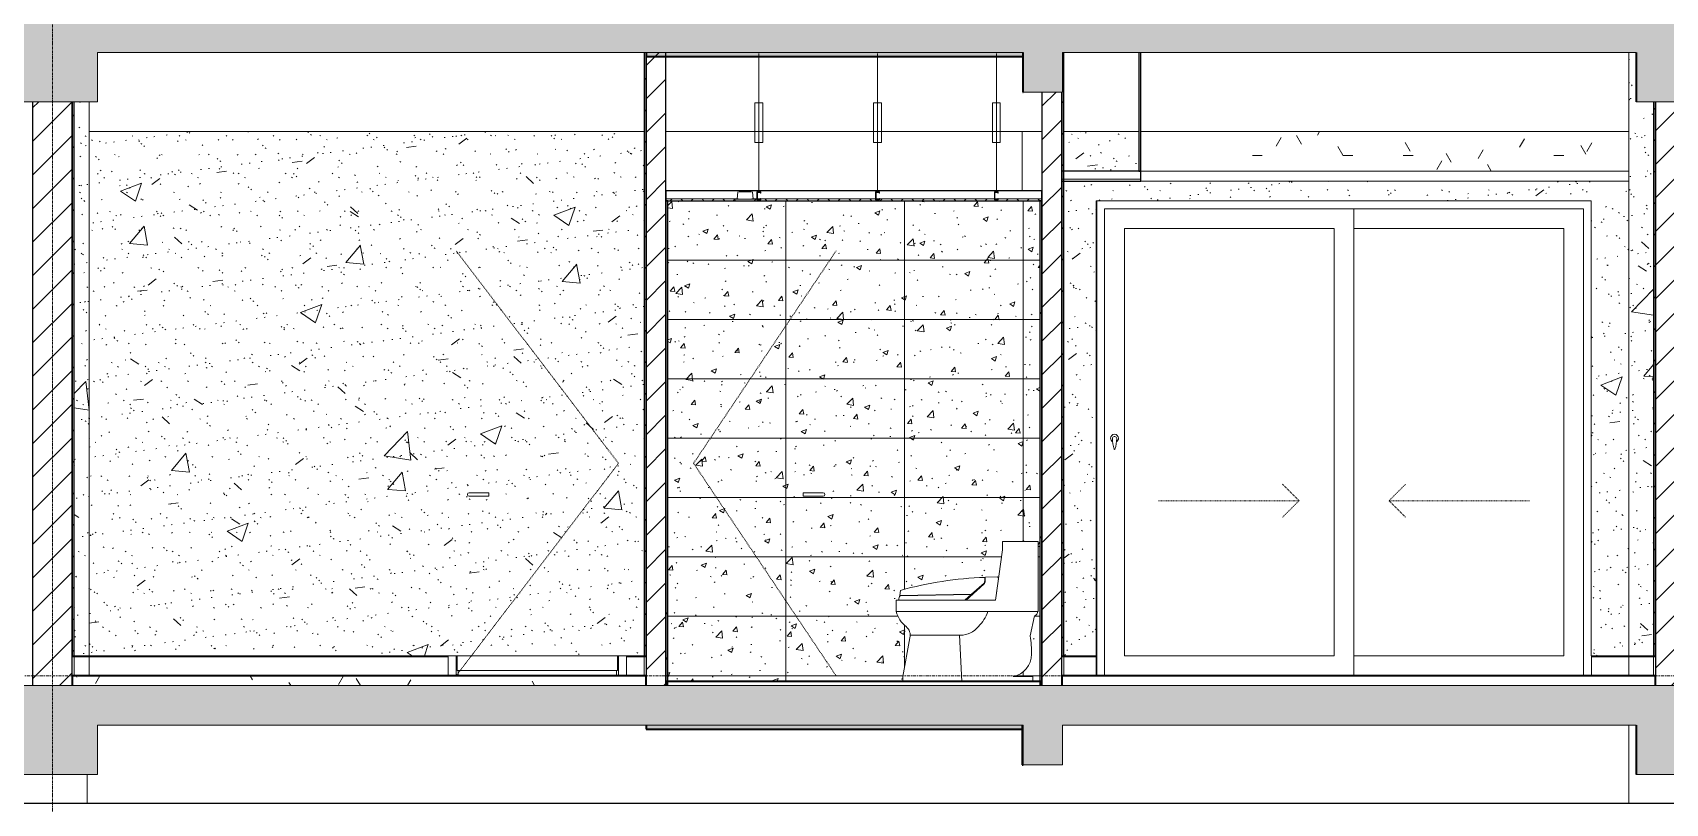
# Model space of a CAD drawing. Header units: millimetres. Extents: x -92143 to -2058, y -8802 to 35300.
# Drawn here: x -70037 to -61787, y 1555 to 5450 of the extents above; entities that cross this region are included whole.
import ezdxf

# ---------------------------------------------------------------- set-up
doc = ezdxf.new("R2010")
doc.units = ezdxf.units.MM
for name, pattern in [('Centre', [31.75, 6.35, -4.7625, 15.875, -4.7625]), ('Dash', [6.35, 3.175, -3.175]), ('Grid Line', [22.225, 12.7, -3.175, 3.175, -3.175])]:
    doc.linetypes.add(name, pattern=pattern)
for name, color, linetype, lineweight in [('0-1', 7, 'Continuous', 5), ('A-CLNG', 13, 'Continuous', 9), ('A-CLNG-1', 250, 'Continuous', 25), ('A-CLNG-2', 7, 'Continuous', 9), ('A-CLNG-3', 13, 'Continuous', 25), ('A-CLNG-PATT-1', 9, 'Continuous', 9), ('A-CLNG-PATT-3', 254, 'Continuous', 18), ('A-DETL-GENF', 92, 'Continuous', 9), ('A-DETL-GENF-1', 7, 'Continuous', 9), ('A-DETL-GENF-HDLN-1', 7, 'Dash', 9), ('A-DETL-THIN', 151, 'Continuous', 9), ('A-DOOR', 31, 'Continuous', 9), ('A-DOOR-1', 7, 'Continuous', 9), ('A-DOOR-FRAM', 31, 'Continuous', 9), ('A-DOOR-GLAZ', 31, 'Continuous', 9), ('A-DOOR-HDLN', 31, 'Dash', 18), ('A-FLOR-1', 10, 'Continuous', 35), ('A-FLOR-HRAL', 11, 'Continuous', 9), ('A-FLOR-HRAL-1', 253, 'Continuous', 18), ('A-FLOR-HRAL-2', 9, 'Continuous', 9), ('A-FLOR-LEVL-2', 51, 'Centre', 9), ('A-FLOR-PATT-1', 7, 'Continuous', 9), ('A-FLOR-PATT-2', 67, 'Continuous', 9), ('A-WALL', 113, 'Continuous', 9), ('A-WALL-1', 7, 'Continuous', 9), ('A-WALL-2', 250, 'Continuous', 25), ('A-WALL-3', 113, 'Continuous', 25), ('A-WALL-PATT-1', 7, 'Continuous', 9), ('A-WALL-PATT-2', 9, 'Continuous', 9), ('A-WALL-PATT-4', 111, 'Continuous', 9), ('E-LITE-EQPM', 33, 'Continuous', 9), ('E-LITE-EQPM-1', 7, 'Continuous', 9), ('I-WALL-1', 250, 'Continuous', 25), ('I-WALL-2', 7, 'Continuous', 9), ('P-SANR-FIXT', 6, 'Continuous', 9), ('P-SANR-FIXT-1', 7, 'Continuous', 9), ('S-BEAM-1', 12, 'Continuous', 5), ('S-BEAM-2', 7, 'Continuous', 9), ('S-BEAM-3', 10, 'Continuous', 35), ('S-COLS-1', 7, 'Continuous', 9), ('S-GRID-1', 1, 'Grid Line', 9)]:
    doc.layers.add(name, color=color, linetype=linetype, lineweight=lineweight)
pattern_1 = [(45, (-51987.05, 14125), (-79.5495, 79.5495), [])]
pattern_2 = [(37.5, (-51987.05, 14125), (-4.7995, 146.8239), [5.029, -110.795, 5.029, -124.511, -123.825]), (37.5, (-51987.05, 14125), (-4.7995, 146.8239), [-245.364, 5.029, -118.796]), (7.5, (-51987.05, 14125), (134.8574, 215.0472), [5.029, -57.455, 5.029, -99.365, -40.005]), (7.5, (-51987.05, 14125), (134.8574, 215.0472), [-166.878, 5.029, -34.976]), (327.5, (-52080.78, 14125), (237.29776, 0.4316), [5.029, -33.071, 5.029, -132.131, -179.07]), (327.5, (-52080.78, 14125), (237.29776, 0.4316), [-175.26, 5.029, -174.041]), (317.5, (-52080.78, 14125), (229.067, 66.8792), [5.029, -14.021, 5.029, -84.887, -102.87]), (317.5, (-52080.78, 14125), (229.067, 66.8792), [-108.966, 5.029, -97.841])]
pattern_3 = [(50, (-51987.05, 14125), (1093.104, -95.634), [114.3, -1257.3]), (355, (-51987, 14125), (-211.46, 1146.34), [91.44, -1005.84]), (100.451, (-51896, 14117), (881.656, 1050.7), [97.14, -1068.54]), (46.184, (-51987, 14429.8), (1626.475, -252.26), [171.45, -1885.95]), (96.636, (-51851.5, 14408.8), (1424.42, 1484.57), [145.71, -1602.81]), (351.184, (-51987, 14429.8), (1424.43, 1484.55), [137.16, -1508.76]), (21, (-51834.65, 14353.6), (909.686, -613.59), [114.3, -1257.3]), (326, (-51834.7, 14353.6), (370.81, 1105.13), [91.44, -1005.84]), (71.451, (-51758.8, 14302.5), (1280.503, 491.53), [97.14, -1068.54]), (37.5, (-51987.05, 14125), (18.531, 507.33), [50.292, -943.356, 50.292, -970.788, -1009.65]), (37.5, (-51987.05, 14125), (18.531, 507.33), [-2014.728, 50.292, -959.358]), (7.5, (-51987.05, 14125), (400.918, 601.084), [50.292, -531.876, 50.292, -920.496, -384.81]), (7.5, (-51987.05, 14125), (400.918, 601.084), [-1552.956, 50.292, -334.518]), (327.5, (-52326.9, 14125), (813.545, -34.374), [50.292, -330.708, 50.292, -1138.428, -1577.34]), (327.5, (-52326.9, 14125), (813.545, -34.374), [-1569.72, 50.292, -1527.048]), (317.5, (-52479.3, 14125), (888.775, 152.56), [50.292, -445.008, 50.292, -739.14, -1120.14]), (317.5, (-52479.3, 14125), (888.775, 152.56), [-1284.73, 50.29, -1069.85])]
pattern_4 = [(0, (-51987.05, 14125), (609.6, 152.4), [50.292, -406.908, 50.292, -406.908, -2438.4]), (0, (-51987.05, 14125), (609.6, 152.4), [-914.4, 50.292, -864.108, 50.292, -406.908, -1066.8]), (0, (-51987.05, 14125), (609.6, 152.4), [-2286, 50.292, -254.508, 50.292, -711.708]), (120, (-51758.45, 14201.2), (-436.7823, 451.7291), [50.292, -406.908, 50.292, -2845.308]), (120, (-51758.45, 14201.2), (-436.7823, 451.7291), [-507.492, -406.908, 50.292, -864.108, -1524]), (120, (-51758.45, 14201.2), (-436.7823, 451.7291), [-1828.8, 50.292, -406.908, 50.292, -1016.508]), (120, (-51758.45, 14201.2), (-436.7823, 451.7291), [-2336.292, -254.508, 50.292, -711.708]), (240, (-51682.25, 14506), (-172.8177, -604.1291), [50.292, -406.908, 50.292, -406.908, -2438.4]), (240, (-51682.25, 14506), (-172.8177, -604.1291), [-914.4, 50.292, -864.108, 50.292, -406.908, -1066.8]), (240, (-51682.25, 14506), (-172.8177, -604.1291), [-2286, 50.292, -254.508, 50.292, -711.708])]
pattern_5 = [(45, (-51987.05, 14125), (-84.8528, 84.8528), [])]

# ---------------------------------------------------------------- blocks, each defined once
blk = doc.blocks.new('NCV_TKTC_KET CAU_rvt-1-TKCS_MẶT CẮT E')
at = {"layer": 'A-FLOR-PATT-1'}
h = blk.add_hatch(color=256, dxfattribs=at)
h.paths.add_polyline_path([(-49461.4, 5330), (-48635.6, 5330), (-48635.6, 5350), (-50536.9, 5350), (-50536.9, 5330), (-50078, 5330)])
h.paths.add_polyline_path([(-20336.9, 5330), (-20336.9, 5350), (-22235.3, 5350), (-22235.3, 5330), (-20484.2, 5330)])
h.paths.add_polyline_path([(-73236.9, 5330), (-73236.9, 5350), (-75336.9, 5350), (-75336.9, 5330), (-73506.3, 5330)])
h.paths.add_polyline_path([(-66936.9, 5330), (-65032.3, 5330), (-65032.3, 5350), (-66936.9, 5350)])
h.paths.add_polyline_path([(-48433.3, 5330), (-48433.3, 5350), (-48435.6, 5350), (-48435.6, 5330)])
h.paths.add_polyline_path([(-22435.3, 5330), (-22435.3, 5350), (-22438.4, 5350), (-22438.4, 5330)])
h.paths.add_polyline_path([(-28536.9, 5330), (-28536.9, 5350), (-30435.3, 5350), (-30435.3, 5330), (-29115.7, 5330)])
h.paths.add_polyline_path([(-42336.9, 5330), (-40434.4, 5330), (-40434.4, 5350), (-42336.9, 5350)])
h.paths.add_polyline_path([(-58736.9, 5330), (-56833.3, 5330), (-56833.3, 5350), (-58736.9, 5350)])
h.paths.add_polyline_path([(-30638.4, 5330), (-30635.3, 5330), (-30635.3, 5350), (-30638.4, 5350)])
h = blk.add_hatch(color=256, dxfattribs=at)
h.paths.add_polyline_path([(-48435.6, 1930), (-48433.3, 1930), (-48433.3, 1950), (-48435.6, 1950)])
h.paths.add_polyline_path([(-75336.9, 1930), (-73236.9, 1930), (-73236.9, 1950), (-75336.9, 1950)])
h.paths.add_polyline_path([(-20336.9, 1930), (-20336.9, 1950), (-22235.3, 1950), (-22235.3, 1930), (-20484.2, 1930)])
h.paths.add_polyline_path([(-48635.6, 1930), (-48635.6, 1950), (-50536.9, 1950), (-50536.9, 1930), (-48844.9, 1930)])
h.paths.add_polyline_path([(-22438.4, 1930), (-22435.3, 1930.3), (-22435.3, 1950), (-22438.4, 1949.9), (-22438.4, 1941.8)])
h.paths.add_polyline_path([(-66936.9, 1930), (-65032.3, 1930), (-65032.3, 1950), (-66936.9, 1950)])
h.paths.add_polyline_path([(-28536.9, 1930), (-28536.9, 1950), (-30435.3, 1950), (-30435.3, 1930), (-29115.7, 1930)])
h.paths.add_polyline_path([(-30635.3, 1930), (-30635.3, 1950), (-30638.4, 1950), (-30638.4, 1930)])
h.paths.add_polyline_path([(-42336.9, 1930), (-40434.4, 1930), (-40434.4, 1950), (-42336.9, 1950)])
h.paths.add_polyline_path([(-58736.9, 1930), (-56833.3, 1930), (-56833.3, 1950), (-58736.9, 1950)])
at = {"layer": 'S-BEAM-1'}
for points in [[(-65032.3, 5150), (-65032.3, 5350), (-65034.3, 5350), (-65034.3, 5150)], [(-65032.3, 1750), (-65032.3, 1950), (-65036.9, 1950), (-65036.9, 1750)], [(-61934.4, 1700), (-61933.6, 1700), (-61934.4, 1716.5)]]:
    blk.add_hatch(color=256, dxfattribs=at).paths.add_polyline_path(points)
at = {"layer": 'A-FLOR-1'}
for p, q in [((-66936.9, 5350), (-66936.9, 5330)), ((-66936.9, 5330), (-65032.3, 5330)), ((-66936.9, 1950), (-66936.9, 1930)), ((-66936.9, 1930), (-65032.3, 1930))]:
    blk.add_line(p, q, dxfattribs=at)
at = {"layer": 'S-BEAM-2'}
for p, q in [((-68136.9, 4950), (-69751.9, 4950)), ((-66946.9, 4950), (-68136.9, 4950)), ((-65034.3, 4950), (-66836.9, 4950)), ((-64936.9, 4950), (-65034.3, 4950)), ((-64446.9, 4950), (-64826.9, 4950)), ((-61971.9, 4950), (-64436.9, 4950))]:
    blk.add_line(p, q, dxfattribs=at)
at = {"layer": 'S-BEAM-3'}
for p, q in [((-65034.3, 5350), (-65034.3, 5150)), ((-61934.4, 5350), (-61934.4, 5100)), ((-65034.3, 5150), (-65032.3, 5150)), ((-65036.9, 1950.1), (-65036.9, 1750)), ((-61934.4, 1950), (-61934.4, 1700)), ((-65036.9, 1750), (-65032.3, 1750))]:
    blk.add_line(p, q, dxfattribs=at)
blk = doc.blocks.new('Railing - Railing-1032203-TKCS_MẶT CẮT E')
at = {"layer": 'A-FLOR-HRAL-1'}
for p, q in [((-61836.9, 2295), (-61846.9, 2295)), ((-61846.9, 2295), (-61846.9, 2200)), ((-61836.9, 2200), (-61836.9, 2295)), ((-61846.9, 2200), (-61836.9, 2200))]:
    blk.add_line(p, q, dxfattribs=at)
at = {"layer": 'A-FLOR-HRAL-2'}
for p, q in [((-62160.3, 2200), (-62160.3, 2295)), ((-62160.3, 2295), (-61971.9, 2295)), ((-61971.9, 2200), (-61971.9, 2295)), ((-61971.9, 2295), (-61846.9, 2295))]:
    blk.add_line(p, q, dxfattribs=at)
blk = doc.blocks.new('Railing - Railing-1032202-TKCS_MẶT CẮT E')
at = {"layer": 'A-FLOR-HRAL-1'}
for p, q in [((-64826.9, 2295), (-64836.9, 2295)), ((-64836.9, 2295), (-64836.9, 2200)), ((-64826.9, 2200), (-64826.9, 2295)), ((-64836.9, 2200), (-64826.9, 2200))]:
    blk.add_line(p, q, dxfattribs=at)
blk = doc.blocks.new('Railing - Railing-975749-TKCS_MẶT CẮT E')
at = {"layer": 'A-FLOR-HRAL-2'}
for p, q in [((-64826.9, 2295), (-64662.4, 2295)), ((-64662.4, 2295), (-64662.4, 2200))]:
    blk.add_line(p, q, dxfattribs=at)
blk = doc.blocks.new('Railing - Railing-975751-TKCS_MẶT CẮT E')
at = {"layer": 'A-FLOR-HRAL-1'}
for p, q in [((-66936.9, 2295), (-66946.9, 2295)), ((-66946.9, 2295), (-66946.9, 2200)), ((-66936.9, 2200), (-66936.9, 2295)), ((-66946.9, 2200), (-66936.9, 2200))]:
    blk.add_line(p, q, dxfattribs=at)
at = {"layer": 'A-FLOR-HRAL-2'}
for p, q in [((-67037, 2200), (-67037, 2295)), ((-67037, 2295), (-66946.9, 2295))]:
    blk.add_line(p, q, dxfattribs=at)
blk = doc.blocks.new('Railing - Railing-975759-TKCS_MẶT CẮT E')
at = {"layer": 'A-FLOR-HRAL-1'}
for p, q in [((-69826.9, 2295), (-69836.9, 2295)), ((-69836.9, 2295), (-69836.9, 2200)), ((-69826.9, 2200), (-69826.9, 2295)), ((-69836.9, 2200), (-69826.9, 2200))]:
    blk.add_line(p, q, dxfattribs=at)
at = {"layer": 'A-FLOR-HRAL-2'}
for p, q in [((-69826.9, 2295), (-69751.9, 2295)), ((-69751.9, 2200), (-69751.9, 2295)), ((-69751.9, 2295), (-67937, 2295)), ((-67937, 2295), (-67937, 2200))]:
    blk.add_line(p, q, dxfattribs=at)
blk = doc.blocks.new('CL_01-VÁCH DỰNG THẠCH CAO CĂN HỘ LOẠI 1-5A2 - CL_01-VÁCH DỰNG THẠCH CAO CĂN HỘ LOẠI 1A-5-975603-TKCS_MẶT CẮT E')
at = {"layer": 'A-CLNG-PATT-3'}
h = blk.add_hatch(dxfattribs=at)
h.set_pattern_fill('FP_2', color=256, style=0, pattern_type=2)
h.set_pattern_definition(pattern_4)
h.paths.add_polyline_path([(-64436.9, 4750), (-61971.9, 4750), (-61971.9, 4950), (-64436.9, 4950), (-64436.9, 4760.2)])
at = {"layer": 'A-CLNG-1'}
for p, q in [((-64446.9, 5350), (-64446.9, 4750)), ((-64436.9, 4750), (-64436.9, 5350)), ((-64446.9, 4750), (-64436.9, 4750))]:
    blk.add_line(p, q, dxfattribs=at)
blk = doc.blocks.new('DOOR_CW_01 CANH MO-PANEL KINH - DIW_01-900x2200-CỬA GỖ VÂN LAMINATE-V10-TKCS_MẶT CẮT E')
at = {"layer": 'A-DETL-GENF-HDLN-1'}
for p, q in [((-67076.9, 3273.5), (-67896.9, 4347)), ((-67896.9, 2200), (-67076.9, 3273.5))]:
    blk.add_line(p, q, dxfattribs=at)
at = {"layer": 'A-DOOR-1'}
for p, q in [((-67756.9, 3124.5), (-67831.9, 3124.5)), ((-67756.9, 3107.5), (-67831.9, 3107.5)), ((-67756.9, 3124.5), (-67731.1, 3124.5)), ((-67731.1, 3107.5), (-67756.9, 3107.5)), ((-67731.1, 3124.5), (-67731.1, 3107.5)), ((-67936.9, 2295), (-67936.9, 2300)), ((-67896.9, 2300), (-67896.9, 2200)), ((-67891.9, 2300), (-67891.9, 2226)), ((-67081.9, 2226), (-67081.9, 2300)), ((-67076.9, 2200), (-67076.9, 2300)), ((-67036.9, 2300), (-67036.9, 2295)), ((-67891.9, 2226), (-67081.9, 2226)), ((-67886.9, 2226), (-67886.9, 2200)), ((-67086.9, 2226), (-67086.9, 2200))]:
    blk.add_line(p, q, dxfattribs=at)
for start, end in [(90, 180), (180, 270)]:
    blk.add_arc((-67831.9, 3116), 8.5, start, end, dxfattribs=at)
blk = doc.blocks.new('DOOR_CW_01 CANH MO-PANEL KINH - DIG_02-800x2200-CỬA NHÔM KÍNH-V8-TKCS_MẶT CẮT E')
at = {"layer": 'A-DETL-GENF-HDLN-1'}
for p, q in [((-42097.3, 3273.5), (-41377.3, 4347)), ((-41377.3, 2200), (-42097.3, 3273.5))]:
    blk.add_line(p, q, dxfattribs=at)
at = {"layer": 'A-DOOR-1'}
for p, q in [((-41543.2, 3124.5), (-41517.3, 3124.5)), ((-41543.2, 3107.5), (-41543.2, 3124.5)), ((-41517.3, 3107.5), (-41543.2, 3107.5)), ((-41442.3, 3124.5), (-41517.3, 3124.5)), ((-41442.3, 3107.5), (-41517.3, 3107.5))]:
    blk.add_line(p, q, dxfattribs=at)
for start, end in [(0, 90), (270, 360)]:
    blk.add_arc((-41442.3, 3116), 8.5, start, end, dxfattribs=at)
blk = doc.blocks.new('TOILET - TOILET-V6-TKCS_MẶT CẮT E')
at = {"layer": 'P-SANR-FIXT-1'}
for p, q in [((-48735.6, 2836.1), (-48772.1, 2582.7)), ((-48735.6, 2878.8), (-48735.6, 2836.1)), ((-48556.6, 2878.8), (-48735.6, 2878.8)), ((-48556.6, 2524.5), (-48556.6, 2878.8)), ((-48830.9, 2662.1), (-48920.2, 2582.7)), ((-48892.8, 2611.6), (-48829.5, 2667.8)), ((-48825.8, 2680.7), (-48825.8, 2697.1)), ((-48762.2, 2699.4), (-48823, 2697.8)), ((-48772.1, 2582.7), (-48756.8, 2688.9)), ((-48756.8, 2688.9), (-48760.2, 2698.1)), ((-48772.1, 2582.7), (-49273.5, 2582.7)), ((-49273.5, 2582.7), (-49273.5, 2524.5)), ((-49260.4, 2590.7), (-49260.4, 2582.7)), ((-49260.4, 2582.7), (-48926.9, 2582.7)), ((-49251, 2631.3), (-49254.7, 2605.3)), ((-49254.7, 2605.3), (-48892.8, 2611.6)), ((-48894.8, 2610), (-49253.9, 2603.7)), ((-48926.9, 2582.7), (-48894.8, 2610)), ((-48920.2, 2582.7), (-48772.1, 2582.7)), ((-49273.5, 2524.5), (-48556.6, 2524.5)), ((-48596, 2400.8), (-48574.2, 2503.3)), ((-48559.8, 2524.5), (-48556.6, 2524.5)), ((-48948.9, 2404.9), (-49202.5, 2404.9)), ((-48941.8, 2170), (-48954.1, 2404.9)), ((-49204, 2391.5), (-49240.6, 2195.4)), ((-49240.6, 2195.4), (-49240.6, 2170)), ((-48582.9, 2195.4), (-48682.9, 2195.4)), ((-48582.9, 2170), (-48582.9, 2195.4))]:
    blk.add_line(p, q, dxfattribs=at)
for centre, radius, start, end in [((-48763.6, 889.5), 1808.7, 91.96954, 105.63378), ((-48847.1, 2679.8), 24, 312.65493, 353.34507), ((-48850.1, 2680.7), 24.3, 328, 0), ((-50067.9, 2708.4), 1244.9, 358.55642, 359.51417), ((-48762.2, 2697.2), 2.2, 24.51614, 91.48386), ((-49228.4, 2583), 32.8, 140.92973, 166.55141), ((-49128.9, 2564.8), 150, 195.58387, 230.94135), ((-49003.8, 2594.4), 206.2, 314.86385, 340.16833), ((-48578.4, 2521.7), 18.9, 283, 8.44138), ((-49259.2, 2404.2), 56.7, 347.05865, 50.94135), ((-48948.9, 2521.3), 116.3, 270, 321.12142), ((-49152.3, 2314.2), 563, 359.42772, 8.84035), ((-48706, 2309.8), 116.7, 281.43342, 359.42772)]:
    blk.add_arc(centre, radius, start, end, dxfattribs=at)
blk = doc.blocks.new('LIC_10-ĐÈN LED DOWNLIGHT ÂM TRẦN_ P_6W_ ÁNH SÁNG 4000K - LIC_10-ĐÈN LED DOWNLIGHT ÂM TRẦN_ P_6W_ ÁNH SÁNG 4000K-V2-TKCS_MẶT CẮT E')
at = {"layer": 'E-LITE-EQPM-1'}
for p, q in [((-41887.9, 8009), (-41887.9, 8000)), ((-41791, 8009), (-41882.9, 8009)), ((-41874.5, 8045), (-41877, 8009)), ((-41804.5, 8045), (-41869.4, 8045)), ((-41796.9, 8009), (-41799.4, 8045)), ((-41785.9, 8000), (-41785.9, 8009)), ((-41896.9, 8000), (-41896.9, 7998)), ((-41896.9, 7998), (-41891, 7998)), ((-41776.9, 7998), (-41896.9, 7998)), ((-41895.8, 8000), (-41893.4, 8000)), ((-41893.3, 8000), (-41876.1, 8000)), ((-41782.9, 8000), (-41891, 8000)), ((-41885.5, 8000), (-41882.1, 8000)), ((-41882, 8002), (-41882, 8000)), ((-41881.1, 8000), (-41878.6, 8000)), ((-41873.6, 8000), (-41800.3, 8000)), ((-41860.6, 8000), (-41853.3, 8000)), ((-41820.5, 8000), (-41813.3, 8000)), ((-41797.7, 8000), (-41780.6, 8000)), ((-41795.3, 8000), (-41792.7, 8000)), ((-41791.9, 8000), (-41791.9, 8002)), ((-41791.8, 8000), (-41788.4, 8000)), ((-41782.9, 7998), (-41776.9, 7998)), ((-41780.5, 8000), (-41778.1, 8000)), ((-41776.9, 7998), (-41776.9, 8000))]:
    blk.add_line(p, q, dxfattribs=at)
blk = doc.blocks.new('NCV_TKTC_TANG 1_rvt-1-TKCS_MẶT CẮT E')
at = {"layer": 'A-CLNG-PATT-1'}
h = blk.add_hatch(dxfattribs=at)
h.set_pattern_fill('FP_4', color=256, style=0, pattern_type=2)
h.set_pattern_definition([(45, (-51987.05, 14125), (-53.033, 53.033), []), (135, (-51987.05, 14125), (-53.033, -53.033), [])])
h.paths.add_polyline_path([(-66836.9, 4600), (-66483.4, 4600), (-66482.9, 4609), (-66836.9, 4610)])
h.paths.add_polyline_path([(-66377.4, 4600), (-64936.9, 4600), (-64936.9, 4610), (-65157.4, 4610), (-65157.4, 4605), (-65177.4, 4605), (-65177.4, 4610), (-65757.4, 4610), (-65757.4, 4605), (-65777.4, 4605), (-65777.4, 4610), (-66357.4, 4609), (-66357.4, 4605), (-66377.4, 4605), (-66377.4, 4610), (-66390.5, 4609), (-66390.5, 4600), (-66382.9, 4600)])
h.paths.add_polyline_path([(-65159.9, 4607.5), (-65159.9, 4610), (-65174.9, 4610), (-65174.9, 4607.5)])
h.paths.add_polyline_path([(-66359.9, 4607.5), (-66359.9, 4610), (-66374.9, 4609), (-66374.9, 4607.5)])
h.paths.add_polyline_path([(-65774.9, 4607.5), (-65759.9, 4607.5), (-65759.9, 4610), (-65774.9, 4610)])
at = {"layer": 'A-FLOR-PATT-2'}
h = blk.add_hatch(dxfattribs=at)
h.set_pattern_fill('FP_2', color=256, style=0, pattern_type=2)
h.set_pattern_definition(pattern_4)
h.paths.add_polyline_path([(-67032.7, 2150), (-66936.9, 2150), (-66936.9, 2200), (-69836.9, 2200), (-69836.9, 2150), (-67341, 2150)])
at = {"layer": 'A-WALL-PATT-1'}
h = blk.add_hatch(dxfattribs=at)
h.set_pattern_fill('FP_5', color=256, style=0, pattern_type=2)
h.set_pattern_definition(pattern_1)
h.paths.add_polyline_path([(-66946.9, 2300), (-66936.9, 2300), (-66936.9, 5350), (-66946.9, 5350), (-66946.9, 2325.3)])
h = blk.add_hatch(dxfattribs=at)
h.set_pattern_fill('FP_5', color=256, style=0, pattern_type=2)
h.set_pattern_definition(pattern_1)
h.paths.add_polyline_path([(-64836.9, 2300), (-64826.9, 2300), (-64826.9, 5350), (-64832.3, 5350), (-64832.3, 5150), (-64836.9, 5150), (-64836.9, 2325.3)])
h = blk.add_hatch(dxfattribs=at)
h.set_pattern_fill('FP_5', color=256, style=0, pattern_type=2)
h.set_pattern_definition(pattern_1)
h.paths.add_polyline_path([(-69836.9, 2300), (-69826.9, 2300), (-69826.9, 5100), (-69836.9, 5100), (-69836.9, 2325.3)])
h = blk.add_hatch(dxfattribs=at)
h.set_pattern_fill('FP_5', color=256, style=0, pattern_type=2)
h.set_pattern_definition(pattern_1)
h.paths.add_polyline_path([(-61846.9, 2300), (-61836.9, 2300), (-61836.9, 5100), (-61846.9, 5100), (-61846.9, 2325.3)])
at = {"layer": 'A-WALL-PATT-2'}
h = blk.add_hatch(dxfattribs=at)
h.set_pattern_fill('FP_1', color=256, style=0, pattern_type=2)
h.set_pattern_definition(pattern_5)
h.paths.add_polyline_path([(-66936.9, 2150), (-66836.9, 2150), (-66836.9, 5350), (-66936.9, 5350), (-66936.9, 2325.3)])
h = blk.add_hatch(dxfattribs=at)
h.set_pattern_fill('FP_6', color=256, style=0, pattern_type=2)
h.set_pattern_definition(pattern_2)
h.paths.add_polyline_path([(-61961.9, 2300), (-61961.9, 5350), (-61971.9, 5350), (-61971.9, 2300)])
h = blk.add_hatch(dxfattribs=at)
h.set_pattern_fill('FP_7', color=256, style=0, pattern_type=2)
h.set_pattern_definition(pattern_3)
h.paths.add_polyline_path([(-61846.9, 2300), (-61846.9, 5100), (-61934.4, 5100), (-61934.4, 5350), (-61961.9, 5350), (-61961.9, 2300)])
h = blk.add_hatch(dxfattribs=at)
h.set_pattern_fill('FP_6', color=256, style=0, pattern_type=2)
h.set_pattern_definition(pattern_2)
h.paths.add_polyline_path([(-61846.9, 2300), (-61846.9, 5100), (-61934.4, 5100), (-61934.4, 5350), (-61961.9, 5350), (-61961.9, 2300)])
h = blk.add_hatch(dxfattribs=at)
h.set_pattern_fill('FP_1', color=256, style=0, pattern_type=2)
h.set_pattern_definition(pattern_5)
h.paths.add_polyline_path([(-64836.9, 2150), (-64836.9, 5150), (-64936.9, 5150), (-64936.9, 2150), (-64874.8, 2150)])
h = blk.add_hatch(dxfattribs=at)
h.set_pattern_fill('FP_7', color=256, style=0, pattern_type=2)
h.set_pattern_definition(pattern_3)
h.paths.add_polyline_path([(-69751.9, 2300), (-69751.9, 5100), (-69826.9, 5100), (-69826.9, 2300), (-69807.1, 2300)])
h = blk.add_hatch(dxfattribs=at)
h.set_pattern_fill('FP_6', color=256, style=0, pattern_type=2)
h.set_pattern_definition(pattern_2)
h.paths.add_polyline_path([(-69751.9, 2300), (-69751.9, 5100), (-69826.9, 5100), (-69826.9, 2300), (-69807.1, 2300)])
h = blk.add_hatch(dxfattribs=at)
h.set_pattern_fill('FP_7', color=256, style=0, pattern_type=2)
h.set_pattern_definition(pattern_3)
h.paths.add_polyline_path([(-69751.9, 2300), (-66946.9, 2300), (-66946.9, 4950), (-69751.9, 4950), (-69751.9, 2325.3)])
h.paths.add_polyline_path([(-67831.9, 3107.5), (-67839.3, 3111.7), (-67840.2, 3118.2), (-67834.1, 3124.2), (-67831.9, 3124.5), (-67731.1, 3124.5), (-67731.1, 3107.5), (-67756.9, 3107.5)])
h = blk.add_hatch(dxfattribs=at)
h.set_pattern_fill('FP_6', color=256, style=0, pattern_type=2)
h.set_pattern_definition(pattern_2)
h.paths.add_polyline_path([(-69751.9, 2300), (-66946.9, 2300), (-66946.9, 4950), (-69751.9, 4950), (-69751.9, 2325.3)])
h.paths.add_polyline_path([(-67831.9, 3107.5), (-67839.3, 3111.7), (-67840.2, 3118.2), (-67834.1, 3124.2), (-67831.9, 3124.5), (-67731.1, 3124.5), (-67731.1, 3107.5), (-67756.9, 3107.5)])
h = blk.add_hatch(dxfattribs=at)
h.set_pattern_fill('FP_7', color=256, style=0, pattern_type=2)
h.set_pattern_definition(pattern_3)
h.paths.add_polyline_path([(-62162.4, 2300), (-61971.9, 2300), (-61971.9, 4700), (-64826.9, 4700), (-64826.9, 2300), (-64662.4, 2300), (-64662.4, 4600), (-62162.4, 4600), (-62162.4, 2325.3)])
h.paths.add_polyline_path([(-64694, 4750), (-64446.9, 4750), (-64446.9, 4950), (-64826.9, 4950), (-64826.9, 4750)])
h = blk.add_hatch(dxfattribs=at)
h.set_pattern_fill('FP_6', color=256, style=0, pattern_type=2)
h.set_pattern_definition(pattern_2)
h.paths.add_polyline_path([(-62162.4, 2300), (-61971.9, 2300), (-61971.9, 4700), (-64826.9, 4700), (-64826.9, 2300), (-64662.4, 2300), (-64662.4, 4600), (-62162.4, 4600), (-62162.4, 2325.3)])
h.paths.add_polyline_path([(-64694, 4750), (-64446.9, 4750), (-64446.9, 4950), (-64826.9, 4950), (-64826.9, 4750)])
h = blk.add_hatch(dxfattribs=at)
h.set_pattern_fill('FP_2', color=256, style=0, pattern_type=2)
h.set_pattern_definition(pattern_4)
h.paths.add_polyline_path([(-66826.9, 2150), (-66826.9, 4600), (-66836.9, 4600), (-66836.9, 2150)])
h = blk.add_hatch(dxfattribs=at)
h.set_pattern_fill('FP_20', color=256, style=0, pattern_type=2)
h.set_pattern_definition([(50, (-51987.05, 14125), (273.276, -23.909), [28.575, -314.325]), (355, (-51987.05, 14125), (-52.8646, 286.585), [22.86, -251.46]), (100.451, (-51964.28, 14123), (220.414, 262.6745), [24.285, -267.135]), (46.184, (-51987.05, 14201.2), (406.6187, -63.0646), [42.862, -471.487]), (96.636, (-51953.17, 14195.94), (356.104, 371.141), [36.428, -400.703]), (351.184, (-51987.05, 14201.2), (356.1075, 371.138), [34.29, -377.19]), (21, (-51948.95, 14182.15), (227.4212, -153.3982), [28.575, -314.325]), (326, (-51948.95, 14182.15), (92.7027, 276.282), [22.86, -251.46]), (71.451, (-51930, 14169.37), (320.1254, 122.8816), [24.285, -267.135]), (37.5, (-51987.05, 14125), (4.6325, 126.8326), [5.029, -243.383, 5.029, -250.241, -252.412]), (37.5, (-51987.05, 14125), (4.6325, 126.8326), [-503.682, 5.029, -247.383]), (7.5, (-51987.05, 14125), (100.2292, 150.2711), [5.029, -140.513, 5.029, -237.668, -96.202]), (7.5, (-51987.05, 14125), (100.2292, 150.2711), [-388.239, 5.029, -91.173]), (327.5, (-52072.01, 14125), (203.38684, -8.5935), [5.029, -90.221, 5.029, -292.151, -394.335]), (327.5, (-52072.01, 14125), (203.38684, -8.5935), [-392.43, 5.029, -389.306]), (317.5, (-52110.11, 14125), (222.1944, 38.1398), [5.029, -118.796, 5.029, -192.329, -280.035]), (317.5, (-52110.11, 14125), (222.1944, 38.1398), [-321.183, 5.029, -275.006])])
h.paths.add_polyline_path([(-66826.9, 2170), (-65640.6, 2170), (-65640.6, 2195.4), (-65602.5, 2404.1), (-65604, 2416.8), (-65608, 2428.5), (-65614.6, 2439.3), (-65646, 2471.2), (-65662.2, 2495.8), (-65673.5, 2524.5), (-65673.5, 2582.7), (-65660.4, 2582.7), (-65660.4, 2590.7), (-65653.9, 2603.7), (-65294.8, 2610), (-65326.9, 2582.7), (-65320.2, 2582.7), (-65226.5, 2667.8), (-65223.3, 2677), (-65223, 2697.8), (-65160.2, 2698.1), (-65156.8, 2688.9), (-65135.6, 2836.1), (-65135.6, 2878.8), (-64956.6, 2878.8), (-64956.6, 2524.5), (-64959.8, 2524.5), (-64962.9, 2511.1), (-64969.8, 2504.9), (-64974.2, 2503.3), (-64996, 2400.8), (-64990.8, 2354.8), (-64989.3, 2308.6), (-64992.6, 2282.4), (-65001.6, 2257.6), (-65016.1, 2235.4), (-65035.1, 2217.1), (-65057.7, 2203.5), (-65082.9, 2195.4), (-64982.9, 2195.4), (-64982.9, 2170), (-64946.9, 2170), (-64946.9, 4600), (-66382.9, 4600), (-66382.9, 4598), (-66491, 4598), (-66491, 4600), (-66826.9, 4600), (-66826.9, 2325.3)])
h.paths.add_polyline_path([(-65654.7, 2605.3), (-65651, 2631.3), (-65490, 2667.8), (-65359.2, 2687.2), (-65225.8, 2697.1), (-65227.2, 2675.7), (-65230.9, 2666.5), (-65294.8, 2611.6), (-65653.9, 2605.3)])
h.paths.add_polyline_path([(-66130.9, 3107.5), (-66143.2, 3107.5), (-66143.2, 3124.5), (-66038.1, 3123.4), (-66034.1, 3118.2), (-66035, 3111.7), (-66042.3, 3107.5), (-66117.3, 3107.5)])
h = blk.add_hatch(dxfattribs=at)
h.set_pattern_fill('FP_25', color=256, style=0, pattern_type=2)
h.set_pattern_definition([(0, (-66831.94, 2200), (0, 300), []), (90, (-66831.94, 2200), (-600, 4e-14), [])])
h.paths.add_polyline_path([(-66826.9, 2170), (-65640.6, 2170), (-65640.6, 2195.4), (-65602.5, 2404.1), (-65604, 2416.8), (-65608, 2428.5), (-65614.6, 2439.3), (-65646, 2471.2), (-65662.2, 2495.8), (-65673.5, 2524.5), (-65673.5, 2582.7), (-65660.4, 2582.7), (-65660.4, 2590.7), (-65653.9, 2603.7), (-65294.8, 2610), (-65326.9, 2582.7), (-65320.2, 2582.7), (-65226.5, 2667.8), (-65223.3, 2677), (-65223, 2697.8), (-65160.2, 2698.1), (-65156.8, 2688.9), (-65135.6, 2836.1), (-65135.6, 2878.8), (-64956.6, 2878.8), (-64956.6, 2524.5), (-64959.8, 2524.5), (-64962.9, 2511.1), (-64969.8, 2504.9), (-64974.2, 2503.3), (-64996, 2400.8), (-64990.8, 2354.8), (-64989.3, 2308.6), (-64992.6, 2282.4), (-65001.6, 2257.6), (-65016.1, 2235.4), (-65035.1, 2217.1), (-65057.7, 2203.5), (-65082.9, 2195.4), (-64982.9, 2195.4), (-64982.9, 2170), (-64946.9, 2170), (-64946.9, 4600), (-66382.9, 4600), (-66382.9, 4598), (-66491, 4598), (-66491, 4600), (-66826.9, 4600), (-66826.9, 2325.3)])
h.paths.add_polyline_path([(-65654.7, 2605.3), (-65651, 2631.3), (-65490, 2667.8), (-65359.2, 2687.2), (-65225.8, 2697.1), (-65227.2, 2675.7), (-65230.9, 2666.5), (-65294.8, 2611.6), (-65653.9, 2605.3)])
h.paths.add_polyline_path([(-66130.9, 3107.5), (-66143.2, 3107.5), (-66143.2, 3124.5), (-66038.1, 3123.4), (-66034.1, 3118.2), (-66035, 3111.7), (-66042.3, 3107.5), (-66117.3, 3107.5)])
h = blk.add_hatch(dxfattribs=at)
h.set_pattern_fill('FP_2', color=256, style=0, pattern_type=2)
h.set_pattern_definition(pattern_4)
h.paths.add_polyline_path([(-64936.9, 2150), (-64936.9, 4600), (-64946.9, 4600), (-64946.9, 2150)])
at = {"layer": 'A-CLNG-1'}
for p, q in [((-64436.9, 4750), (-64836.9, 4750)), ((-64836.9, 4750), (-64836.9, 4700)), ((-64436.9, 4700), (-64436.9, 4750)), ((-64936.9, 4650), (-66836.9, 4650)), ((-66836.9, 4650), (-66836.9, 4600)), ((-64936.9, 4600), (-64936.9, 4650)), ((-64836.9, 4700), (-64436.9, 4700)), ((-66836.9, 4600), (-66491, 4600)), ((-66382.9, 4600), (-64936.9, 4600))]:
    blk.add_line(p, q, dxfattribs=at)
at = {"layer": 'A-CLNG-2'}
for p, q in [((-64436.9, 4710), (-64836.9, 4710)), ((-64436.9, 4750), (-61971.9, 4750)), ((-61971.9, 4700), (-64436.9, 4700)), ((-66471.5, 4610), (-66836.9, 4610)), ((-66377, 4610), (-66402.4, 4610)), ((-66358.1, 4610), (-66374.9, 4610)), ((-65777, 4610), (-66357.4, 4610)), ((-65758.1, 4610), (-65774.9, 4610)), ((-65177, 4610), (-65757.4, 4610)), ((-65158.1, 4610), (-65174.9, 4610)), ((-64936.9, 4610), (-65157.4, 4610))]:
    blk.add_line(p, q, dxfattribs=at)
at = {"layer": 'A-FLOR-1'}
for p, q in [((-66936.9, 2200), (-69836.9, 2200)), ((-69836.9, 2200), (-69836.9, 2150)), ((-66936.9, 2150), (-66936.9, 2200)), ((-64936.9, 2170), (-66836.9, 2170)), ((-66836.9, 2170), (-66836.9, 2150)), ((-64936.9, 2150), (-64936.9, 2170)), ((-61836.9, 2200), (-64836.9, 2200)), ((-64836.9, 2200), (-64836.9, 2150)), ((-61836.9, 2150), (-61836.9, 2200))]:
    blk.add_line(p, q, dxfattribs=at)
at = {"layer": 'A-WALL-1'}
for p, q in [((-69761.9, 2300), (-69761.9, 2295)), ((-67936.9, 2295), (-67936.9, 2300)), ((-67036.9, 2300), (-67036.9, 2295))]:
    blk.add_line(p, q, dxfattribs=at)
at = {"layer": 'A-WALL-2'}
for p, q in [((-66936.9, 5350), (-66936.9, 2150)), ((-66836.9, 2150), (-66836.9, 5350)), ((-64936.9, 5150), (-64936.9, 2150)), ((-64836.9, 2150), (-64836.9, 5150))]:
    blk.add_line(p, q, dxfattribs=at)
at = {"layer": 'I-WALL-1'}
for p, q in [((-66946.9, 5350), (-66946.9, 2300)), ((-66936.9, 2300), (-66936.9, 5350)), ((-64826.9, 2300), (-64826.9, 5350)), ((-64836.9, 5150), (-64836.9, 2300)), ((-69836.9, 5100), (-69836.9, 2300)), ((-69826.9, 2300), (-69826.9, 5100)), ((-61846.9, 5100), (-61846.9, 2300)), ((-61836.9, 2300), (-61836.9, 5100)), ((-66826.9, 4600), (-66836.9, 4600)), ((-66836.9, 4600), (-66836.9, 2150)), ((-66826.9, 2150), (-66826.9, 4600)), ((-64946.9, 4600), (-64946.9, 2150)), ((-64936.9, 4600), (-64946.9, 4600)), ((-64936.9, 2150), (-64936.9, 4600)), ((-69836.9, 2300), (-69826.9, 2300)), ((-66946.9, 2300), (-66936.9, 2300)), ((-64836.9, 2300), (-64826.9, 2300)), ((-61846.9, 2300), (-61836.9, 2300))]:
    blk.add_line(p, q, dxfattribs=at)
at = {"layer": 'I-WALL-2'}
for p, q in [((-61971.9, 2300), (-61971.9, 5350)), ((-69751.9, 2300), (-69751.9, 5100)), ((-64662.4, 2300), (-64662.4, 4600)), ((-64662.4, 4600), (-62162.4, 4600)), ((-62162.4, 4600), (-62162.4, 2300)), ((-69826.9, 2300), (-69751.9, 2300)), ((-69751.9, 2300), (-66946.9, 2300)), ((-64826.9, 2300), (-64662.4, 2300)), ((-62162.4, 2300), (-61971.9, 2300)), ((-61961.9, 2300), (-61971.9, 2300)), ((-61961.9, 2300), (-61846.9, 2300))]:
    blk.add_line(p, q, dxfattribs=at)
at = {"layer": 'S-COLS-1'}
blk.add_line((-65036.9, 4650), (-65036.9, 4950), dxfattribs=at)
at = {"layer": 'A-CLNG'}
blk.add_blockref('CL_01-VÁCH DỰNG THẠCH CAO CĂN HỘ LOẠI 1-5A2 - CL_01-VÁCH DỰNG THẠCH CAO CĂN HỘ LOẠI 1A-5-975603-TKCS_MẶT CẮT E', (0, 0), dxfattribs=at)
at = {"layer": 'A-DOOR'}
for name, p in [('DOOR_CW_01 CANH MO-PANEL KINH - DIW_01-900x2200-CỬA GỖ VÂN LAMINATE-V10-TKCS_MẶT CẮT E', (0, 0)), ('DOOR_CW_01 CANH MO-PANEL KINH - DIG_02-800x2200-CỬA NHÔM KÍNH-V8-TKCS_MẶT CẮT E', (-24600, 0))]:
    blk.add_blockref(name, p, dxfattribs=at)
at = {"layer": 'A-FLOR-HRAL'}
for name in ['Railing - Railing-975759-TKCS_MẶT CẮT E', 'Railing - Railing-975751-TKCS_MẶT CẮT E', 'Railing - Railing-1032202-TKCS_MẶT CẮT E', 'Railing - Railing-975749-TKCS_MẶT CẮT E', 'Railing - Railing-1032203-TKCS_MẶT CẮT E']:
    blk.add_blockref(name, (0, 0), dxfattribs=at)
at = {"layer": 'E-LITE-EQPM'}
blk.add_blockref('LIC_10-ĐÈN LED DOWNLIGHT ÂM TRẦN_ P_6W_ ÁNH SÁNG 4000K - LIC_10-ĐÈN LED DOWNLIGHT ÂM TRẦN_ P_6W_ ÁNH SÁNG 4000K-V2-TKCS_MẶT CẮT E', (-24600, -3400), dxfattribs=at)
at = {"layer": 'P-SANR-FIXT'}
blk.add_blockref('TOILET - TOILET-V6-TKCS_MẶT CẮT E', (-16400, 0), dxfattribs=at)
blk = doc.blocks.new('DEG_02-DEG_03 - DEG_02-2500x2400mm-CỬA ĐI 02 CÁNH TRƯỢT-V75-TKCS_MẶT CẮT E')
at = {"layer": 'A-DOOR'}
for p, q in [((-71560.3, 2200), (-71560.3, 4560)), ((-72720.3, 2300), (-72720.3, 4460)), ((-72720.3, 4460), (-71660.3, 4460)), ((-71660.3, 4460), (-71660.3, 2300)), ((-71660.3, 2300), (-72720.3, 2300))]:
    blk.add_line(p, q, dxfattribs=at)
at = {"layer": 'A-DOOR', "flags": 128}
blk.add_lwpolyline([(-72768.8, 3408.7), (-72768.8, 3408.7), (-72768.8, 3408.7), (-72768.8, 3408.7), (-72768.8, 3408.7), (-72768.9, 3408.7), (-72768.9, 3408.7), (-72768.9, 3408.7), (-72768.9, 3408.7), (-72768.9, 3408.7), (-72769, 3408.7), (-72769, 3408.7), (-72769, 3408.7), (-72769, 3408.7), (-72769.1, 3408.7), (-72769.1, 3408.7), (-72769.1, 3408.7), (-72769.2, 3408.7), (-72769.2, 3408.7), (-72769.3, 3408.7), (-72769.3, 3408.7), (-72769.4, 3408.7), (-72769.4, 3408.7), (-72769.5, 3408.7), (-72769.5, 3408.7), (-72769.6, 3408.7), (-72769.6, 3408.7), (-72769.7, 3408.7), (-72769.7, 3408.7), (-72769.8, 3408.7), (-72769.8, 3408.7), (-72769.9, 3408.7), (-72769.9, 3408.7), (-72770, 3408.7), (-72770.1, 3408.7), (-72770.1, 3408.7), (-72770.2, 3408.7), (-72770.2, 3408.7), (-72770.3, 3408.7), (-72770.4, 3408.7), (-72770.4, 3408.7), (-72770.5, 3408.7), (-72770.5, 3408.7), (-72770.6, 3408.7), (-72770.7, 3408.7), (-72770.7, 3408.7), (-72770.8, 3408.7), (-72770.8, 3408.7), (-72770.9, 3408.7), (-72770.9, 3408.7), (-72771, 3408.7), (-72771, 3408.7), (-72771.1, 3408.7), (-72771.1, 3408.7), (-72771.2, 3408.7), (-72771.2, 3408.7), (-72771.3, 3408.7), (-72771.3, 3408.7), (-72771.4, 3408.7), (-72771.4, 3408.7), (-72771.5, 3408.7), (-72771.5, 3408.7), (-72771.5, 3408.7), (-72771.6, 3408.7), (-72771.6, 3408.7), (-72771.6, 3408.7), (-72771.7, 3408.7), (-72771.7, 3408.7), (-72771.7, 3408.7), (-72771.7, 3408.7), (-72771.7, 3408.7), (-72771.8, 3408.7), (-72771.8, 3408.7), (-72771.8, 3408.7), (-72771.8, 3408.7), (-72771.8, 3408.7), (-72771.8, 3408.7)], dxfattribs=at)
at = {"layer": 'A-DOOR'}
for centre, radius, start, end in [((-72770.3, 3400), 20, 0, 180), ((-72770.3, 3400), 20, 180, 240), ((-72771.8, 3399.2), 9.45, 90, 180), ((-72616.5, 3399.2), 164.8, 180, 199.13397), ((-72768.8, 3399.2), 9.45, 0, 90), ((-72924.1, 3399.2), 164.8, 340.86603, 0), ((-72770.3, 3400), 20, 300, 360), ((-72769.9, 3346), 2.34, 199.13397, 261.03098), ((-72770.7, 3346), 2.34, 278.96902, 340.86603)]:
    blk.add_arc(centre, radius, start, end, dxfattribs=at)
at = {"layer": 'A-DOOR-FRAM'}
for p, q in [((-72860.3, 4600), (-72860.3, 2200)), ((-72820.3, 2200), (-72820.3, 4560)), ((-72820.3, 4560), (-70400.3, 4560)), ((-70400.3, 2200), (-70400.3, 4560)), ((-70360.3, 2295), (-70360.3, 2300))]:
    blk.add_line(p, q, dxfattribs=at)
at = {"layer": 'A-DOOR-GLAZ'}
for p, q in [((-70500.3, 4460), (-71560.3, 4460)), ((-70500.3, 2300), (-70500.3, 4460)), ((-71560.3, 2300), (-70500.3, 2300))]:
    blk.add_line(p, q, dxfattribs=at)
at = {"layer": 'A-DOOR-HDLN'}
for p, q in [((-71837.6, 3084.2), (-71922.4, 3169.1)), ((-71383.1, 3084.2), (-71298.2, 3169.1)), ((-72547.6, 3084.2), (-71837.6, 3084.2)), ((-71837.6, 3084.2), (-71922.4, 2999.4)), ((-71383.1, 3084.2), (-71298.2, 2999.4)), ((-70673.1, 3084.2), (-71383.1, 3084.2))]:
    blk.add_line(p, q, dxfattribs=at)
blk = doc.blocks.new('Repeating Detail - THANH TREO TRẦN 700-V208-TKCS_MẶT CẮT E')
at = {"layer": 'A-DETL-GENF'}
for points in [[(-66377.4, 28405), (-66357.4, 28405), (-66357.4, 28411), (-66359.9, 28407.5), (-66374.9, 28407.5), (-66374.9, 28442.5), (-66359.9, 28442.5), (-66357.4, 28439), (-66357.4, 28445), (-66377.4, 28445)], [(-65777.4, 28405), (-65757.4, 28405), (-65757.4, 28411), (-65759.9, 28407.5), (-65774.9, 28407.5), (-65774.9, 28442.5), (-65759.9, 28442.5), (-65757.4, 28439), (-65757.4, 28445), (-65777.4, 28445)], [(-65177.4, 28405), (-65157.4, 28405), (-65157.4, 28411), (-65159.9, 28407.5), (-65174.9, 28407.5), (-65174.9, 28442.5), (-65159.9, 28442.5), (-65157.4, 28439), (-65157.4, 28445), (-65177.4, 28445)]]:
    blk.add_hatch(color=256, dxfattribs=at).paths.add_polyline_path(points)
for p, q in [((-66367.4, 28445), (-66367.4, 29145)), ((-65767.4, 28445), (-65767.4, 29145)), ((-65167.4, 28445), (-65167.4, 29145)), ((-66387.4, 28895), (-66347.4, 28895)), ((-66387.4, 28695), (-66387.4, 28895)), ((-66347.4, 28895), (-66347.4, 28695)), ((-65787.4, 28895), (-65747.4, 28895)), ((-65787.4, 28695), (-65787.4, 28895)), ((-65747.4, 28895), (-65747.4, 28695)), ((-65187.4, 28895), (-65147.4, 28895)), ((-65187.4, 28695), (-65187.4, 28895)), ((-65147.4, 28895), (-65147.4, 28695)), ((-66347.4, 28695), (-66387.4, 28695)), ((-65747.4, 28695), (-65787.4, 28695)), ((-65147.4, 28695), (-65187.4, 28695)), ((-66357.4, 28445), (-66377.4, 28445)), ((-66377.4, 28445), (-66377.4, 28405)), ((-66357.4, 28445), (-66377.4, 28445)), ((-66377.4, 28445), (-66377.4, 28405)), ((-66377.4, 28405), (-66357.4, 28405)), ((-66377.4, 28405), (-66357.4, 28405)), ((-66374.9, 28442.5), (-66359.9, 28442.5)), ((-66374.9, 28407.5), (-66374.9, 28442.5)), ((-66374.9, 28407.5), (-66374.9, 28442.5)), ((-66374.9, 28442.5), (-66359.9, 28442.5)), ((-66359.9, 28407.5), (-66374.9, 28407.5)), ((-66359.9, 28407.5), (-66374.9, 28407.5)), ((-66359.9, 28442.5), (-66359.9, 28439)), ((-66359.9, 28442.5), (-66359.9, 28439)), ((-66359.9, 28439), (-66357.4, 28439)), ((-66359.9, 28439), (-66357.4, 28439)), ((-66357.4, 28411), (-66359.9, 28411)), ((-66359.9, 28411), (-66359.9, 28407.5)), ((-66357.4, 28411), (-66359.9, 28411)), ((-66359.9, 28411), (-66359.9, 28407.5)), ((-66357.4, 28439), (-66357.4, 28445)), ((-66357.4, 28439), (-66357.4, 28445)), ((-66357.4, 28405), (-66357.4, 28411)), ((-66357.4, 28405), (-66357.4, 28411)), ((-65757.4, 28445), (-65777.4, 28445)), ((-65777.4, 28445), (-65777.4, 28405)), ((-65757.4, 28445), (-65777.4, 28445)), ((-65777.4, 28445), (-65777.4, 28405)), ((-65777.4, 28405), (-65757.4, 28405)), ((-65777.4, 28405), (-65757.4, 28405)), ((-65774.9, 28442.5), (-65759.9, 28442.5)), ((-65774.9, 28407.5), (-65774.9, 28442.5)), ((-65774.9, 28407.5), (-65774.9, 28442.5)), ((-65774.9, 28442.5), (-65759.9, 28442.5)), ((-65759.9, 28407.5), (-65774.9, 28407.5)), ((-65759.9, 28407.5), (-65774.9, 28407.5)), ((-65759.9, 28442.5), (-65759.9, 28439)), ((-65759.9, 28442.5), (-65759.9, 28439)), ((-65759.9, 28439), (-65757.4, 28439)), ((-65759.9, 28439), (-65757.4, 28439)), ((-65757.4, 28411), (-65759.9, 28411)), ((-65759.9, 28411), (-65759.9, 28407.5)), ((-65757.4, 28411), (-65759.9, 28411)), ((-65759.9, 28411), (-65759.9, 28407.5)), ((-65757.4, 28439), (-65757.4, 28445)), ((-65757.4, 28439), (-65757.4, 28445)), ((-65757.4, 28405), (-65757.4, 28411)), ((-65757.4, 28405), (-65757.4, 28411)), ((-65157.4, 28445), (-65177.4, 28445)), ((-65177.4, 28445), (-65177.4, 28405)), ((-65157.4, 28445), (-65177.4, 28445)), ((-65177.4, 28445), (-65177.4, 28405)), ((-65177.4, 28405), (-65157.4, 28405)), ((-65177.4, 28405), (-65157.4, 28405)), ((-65174.9, 28442.5), (-65159.9, 28442.5)), ((-65174.9, 28407.5), (-65174.9, 28442.5)), ((-65174.9, 28407.5), (-65174.9, 28442.5)), ((-65174.9, 28442.5), (-65159.9, 28442.5)), ((-65159.9, 28407.5), (-65174.9, 28407.5)), ((-65159.9, 28407.5), (-65174.9, 28407.5)), ((-65159.9, 28442.5), (-65159.9, 28439)), ((-65159.9, 28442.5), (-65159.9, 28439)), ((-65159.9, 28439), (-65157.4, 28439)), ((-65159.9, 28439), (-65157.4, 28439)), ((-65157.4, 28411), (-65159.9, 28411)), ((-65159.9, 28411), (-65159.9, 28407.5)), ((-65157.4, 28411), (-65159.9, 28411)), ((-65159.9, 28411), (-65159.9, 28407.5)), ((-65157.4, 28439), (-65157.4, 28445)), ((-65157.4, 28439), (-65157.4, 28445)), ((-65157.4, 28405), (-65157.4, 28411)), ((-65157.4, 28405), (-65157.4, 28411))]:
    blk.add_line(p, q, dxfattribs=at)

msp = doc.modelspace()

# ---------------------------------------------------------------- hatches: boundary and pattern name
at = {"layer": 'A-DETL-GENF-1'}
msp.add_hatch(color=256, dxfattribs=at).paths.add_polyline_path([(-17236.9, 4950), (-17236.9, 5550), (-78233.3, 5550), (-78233.3, 4950), (-77935.7, 4950), (-77935.7, 5350), (-73233.6, 5350), (-73233.6, 5150), (-73033.3, 5150), (-73033.3, 5350), (-70108.5, 5350), (-70108.5, 5100), (-69708.5, 5100), (-69708.5, 5350), (-65032.3, 5350), (-65032.3, 5150), (-64832.3, 5150), (-64832.3, 5350), (-61933.6, 5350), (-61933.6, 5100), (-61533.6, 5100), (-61533.6, 5350), (-56833.3, 5350), (-56833.3, 5150), (-56633.3, 5150), (-56633.3, 5350), (-53733.2, 5350), (-53733.2, 5100), (-53333.2, 5100), (-53333.2, 5350), (-48635.6, 5350), (-48635.6, 5150), (-48435.6, 5150), (-48435.6, 5350), (-45535.3, 5350), (-45535.3, 5100), (-45134.4, 5100), (-45134.4, 5350), (-40434.4, 5350), (-40434.4, 5150), (-40234.4, 5150), (-40234.4, 5350), (-37436.9, 5350), (-37436.9, 5100), (-37037.4, 5100), (-37037.4, 5350), (-33860.3, 5350), (-33860.3, 5100), (-33436.9, 5100), (-33436.9, 5350), (-30635.3, 5350), (-30635.3, 5150), (-30435.3, 5150), (-30435.3, 5350), (-25735.7, 5350), (-25735.7, 5100), (-25335.7, 5100), (-25335.7, 5350), (-22435.3, 5350), (-22435.3, 5150), (-22235.3, 5150), (-22235.3, 5350), (-17535.3, 5350), (-17535.3, 4950)])
h = msp.add_hatch(color=256, dxfattribs=at)
h.paths.add_polyline_path([(-78233.3, 1550), (-77935.7, 1550), (-77935.7, 1950), (-73233.6, 1950), (-73233.6, 1750), (-73033.3, 1750), (-73033.3, 1950), (-70108.5, 1950), (-70108.5, 1700), (-69708.5, 1700), (-69708.5, 1950), (-65032.3, 1950), (-65032.3, 1750), (-64832.3, 1750), (-64832.3, 1950), (-61933.6, 1950), (-61933.6, 1700), (-61533.6, 1700), (-61533.6, 1950), (-56833.3, 1950), (-56833.3, 1750), (-56633.3, 1750), (-56633.3, 1950), (-53733.2, 1950), (-53733.2, 1700), (-53333.2, 1700), (-53333.2, 1950), (-48635.6, 1950), (-48635.6, 1750), (-48435.6, 1750), (-48435.6, 1950), (-45535.3, 1950), (-45535.3, 1700), (-45134.4, 1700), (-45134.4, 1950), (-40434.4, 1950), (-40434.4, 1750), (-40234.4, 1750), (-40234.4, 1950), (-37436.9, 1950), (-37436.9, 1700), (-37037.4, 1700), (-37037.4, 2150), (-78233.3, 2150), (-78233.3, 1716.5)])
h.paths.add_polyline_path([(-17236.9, 1550), (-17236.9, 2151.9), (-33836.9, 2151.9), (-33836.9, 1700), (-33436.9, 1700), (-33436.9, 1950), (-30635.3, 1950), (-30635.3, 1750), (-30435.3, 1750), (-30435.3, 1950), (-25735.7, 1950), (-25735.7, 1700), (-25335.7, 1700), (-25335.7, 1950), (-22435.3, 1950), (-22435.3, 1750), (-22235.3, 1750), (-22235.3, 1950), (-17535.3, 1950), (-17535.3, 1550), (-17401.6, 1550)])
at = {"layer": 'A-WALL-PATT-4'}
h = msp.add_hatch(dxfattribs=at)
h.set_pattern_fill('FP_1', color=256, style=0, pattern_type=2)
h.set_pattern_definition(pattern_5)
h.paths.add_polyline_path([(-69836.9, 2150), (-69836.9, 5100), (-70036.9, 5100), (-70036.9, 2150)])
h = msp.add_hatch(dxfattribs=at)
h.set_pattern_fill('FP_1', color=256, style=0, pattern_type=2)
h.set_pattern_definition(pattern_5)
h.paths.add_polyline_path([(-61792.2, 2150), (-61636.9, 2150), (-61636.9, 5100), (-61836.9, 5100), (-61836.9, 2150)])

# ---------------------------------------------------------------- linework, layer by layer
at = {"layer": 'A-CLNG-3'}
msp.add_line((-17536.9, 1555), (-77935.7, 1555), dxfattribs=at)
at = {"layer": 'A-DETL-THIN'}
for p, q in [((-69708.5, 5100), (-69708.5, 5350)), ((-69708.5, 5350), (-65032.3, 5350)), ((-65032.3, 5350), (-65032.3, 5150)), ((-64832.3, 5150), (-64832.3, 5350)), ((-64832.3, 5350), (-61933.6, 5350)), ((-61933.6, 5350), (-61933.6, 5100)), ((-65032.3, 5150), (-64832.3, 5150)), ((-70108.5, 5100), (-69708.5, 5100)), ((-61933.6, 5100), (-61533.6, 5100)), ((-37037.4, 2150), (-78233.3, 2150)), ((-69708.5, 1700), (-69708.5, 1950)), ((-69708.5, 1950), (-65032.3, 1950)), ((-65032.3, 1950), (-65032.3, 1750)), ((-64832.3, 1750), (-64832.3, 1950)), ((-64832.3, 1950), (-61933.6, 1950)), ((-61933.6, 1950), (-61933.6, 1700)), ((-65032.3, 1750), (-64832.3, 1750)), ((-70108.5, 1700), (-69708.5, 1700)), ((-61933.6, 1700), (-61533.6, 1700))]:
    msp.add_line(p, q, dxfattribs=at)
at = {"layer": 'A-FLOR-LEVL-2'}
msp.add_line((-92142.8, 2200), (-5549.7, 2200), dxfattribs=at)
at = {"layer": 'A-WALL'}
for p, q in [((-61971.9, 1555), (-61971.9, 1950)), ((-69761.9, 1555), (-69761.9, 1700))]:
    msp.add_line(p, q, dxfattribs=at)
at = {"layer": 'A-WALL-3'}
for p, q in [((-70036.9, 5100), (-70036.9, 2150)), ((-69836.9, 2150), (-69836.9, 5100)), ((-61836.9, 5100), (-61836.9, 2150))]:
    msp.add_line(p, q, dxfattribs=at)
at = {"layer": 'S-GRID-1'}
msp.add_line((-69936.9, -3701.5), (-69936.9, 30542.5), dxfattribs=at)

# ---------------------------------------------------------------- block references
at = {"layer": '0-1'}
for name in ['NCV_TKTC_KET CAU_rvt-1-TKCS_MẶT CẮT E', 'NCV_TKTC_TANG 1_rvt-1-TKCS_MẶT CẮT E']:
    msp.add_blockref(name, (0, 0), dxfattribs=at)
at = {"layer": 'A-DETL-GENF'}
msp.add_blockref('Repeating Detail - THANH TREO TRẦN 700-V208-TKCS_MẶT CẮT E', (0, -23800), dxfattribs=at)
at = {"layer": 'A-DOOR'}
msp.add_blockref('DEG_02-DEG_03 - DEG_02-2500x2400mm-CỬA ĐI 02 CÁNH TRƯỢT-V75-TKCS_MẶT CẮT E', (8200, 0), dxfattribs=at)

doc.saveas('drawing.dxf')
